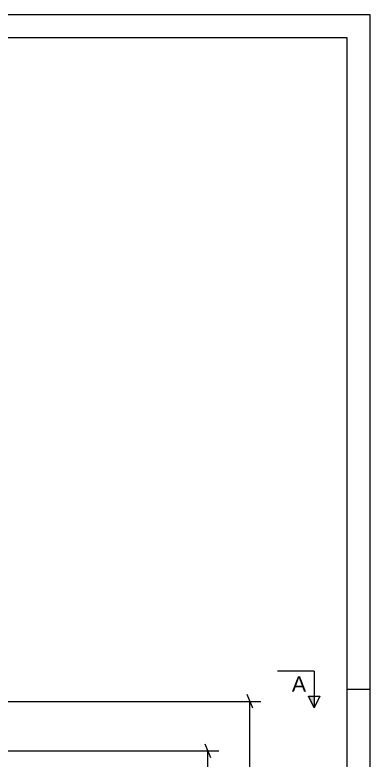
# Model space of a CAD drawing. Header units: millimetres. Extents: x 0 to 841, y 0 to 594.
# Drawn here: x 763.7 to 841, y 431.6 to 594 of the extents above; entities that cross this region are included whole.
import ezdxf

# ---------------------------------------------------------------- set-up
doc = ezdxf.new("R2010")
doc.units = ezdxf.units.MM
doc.styles.add('Arial', font='ARIAL.TTF', dxfattribs={"height": 0.2})
doc.styles.add('Arial Narrow', font='ARIALN.TTF', dxfattribs={"height": 0.2})

# ---------------------------------------------------------------- blocks, each defined once
blk = doc.blocks.new('Unknown-103654073-1133')
at = {"color": 5, "linetype": 'Continuous'}
for p, q in [((841, 594), (0, 594)), ((841, 0), (841, 594)), ((836, 589), (5, 589)), ((836, 5), (836, 589)), ((841, 447), (836, 447))]:
    blk.add_line(p, q, dxfattribs=at)
blk = doc.blocks.new('StraightDimension-103654073-3799 - 3325')
at = {"color": 7, "linetype": 'Continuous'}
for p, q in [((806.32, 432.08), (805.12, 435.08)), ((749.54, 433.58), (808.12, 433.58)), ((805.72, 307.58), (805.72, 433.58)), ((805.12, 309.08), (806.32, 306.08)), ((792.29, 307.58), (808.12, 307.58))]:
    blk.add_line(p, q, dxfattribs=at)
at = {"color": 0}
blk.add_wipeout([(804.97, 374.83), (800.77, 374.83), (800.77, 366.32), (804.97, 366.32)], dxfattribs=at)
at = {"color": 3, "style": 'Arial Narrow'}
blk.add_text('3150', height=2.863, rotation=90.0002, dxfattribs=at).set_placement((804.37, 366.92))
blk = doc.blocks.new('StraightDimension-103654073-13156 - 3325')
at = {"color": 7, "linetype": 'Continuous'}
for p, q in [((815.46, 442.88), (814.26, 445.88)), ((745.55, 444.38), (817.26, 444.38)), ((814.86, 299.97), (814.86, 444.38)), ((814.26, 301.47), (815.46, 298.47)), ((681.37, 299.97), (817.26, 299.97))]:
    blk.add_line(p, q, dxfattribs=at)
at = {"color": 0}
blk.add_wipeout([(814.11, 376.43), (809.91, 376.43), (809.91, 367.92), (814.11, 367.92)], dxfattribs=at)
at = {"color": 3, "style": 'Arial Narrow'}
blk.add_text('3610', height=2.863, rotation=90.0002, dxfattribs=at).set_placement((813.51, 368.52))
blk = doc.blocks.new('SectionMark-103654073-4934 - 3325')
at = {"linetype": 'Continuous'}
blk.add_hatch(color=6, dxfattribs=at).paths.add_polyline_path([(827.58, 445.48), (828.83, 445.48), (828.83, 442.98)])
at = {"color": 6, "linetype": 'Continuous'}
for p, q in [((828.83, 450.98), (820.83, 450.98)), ((828.83, 450.98), (828.83, 442.98)), ((827.58, 445.48), (830.08, 445.48)), ((828.83, 442.98), (827.58, 445.48)), ((830.08, 445.48), (828.83, 442.98))]:
    blk.add_line(p, q, dxfattribs=at)
at = {"color": 0, "linetype": 'Continuous'}
blk.add_wipeout([(827.08, 446.48), (827.08, 449.98), (823.97, 449.98), (823.97, 446.48)], dxfattribs=at)
at = {"color": 3, "linetype": 'Continuous', "style": 'Arial'}
blk.add_text('A', height=3.34, dxfattribs=at).set_placement((823.97, 446.48))

msp = doc.modelspace()

# ---------------------------------------------------------------- block references
msp.add_blockref('Unknown-103654073-1133', (0, 0))

# ---------------------------------------------------------------- next in the draw order: block references
msp.add_blockref('StraightDimension-103654073-3799 - 3325', (0, 0))

# ---------------------------------------------------------------- next in the draw order: block references
msp.add_blockref('StraightDimension-103654073-13156 - 3325', (0, 0))

# ---------------------------------------------------------------- next in the draw order: block references
msp.add_blockref('SectionMark-103654073-4934 - 3325', (0, 0))

doc.saveas('drawing.dxf')
